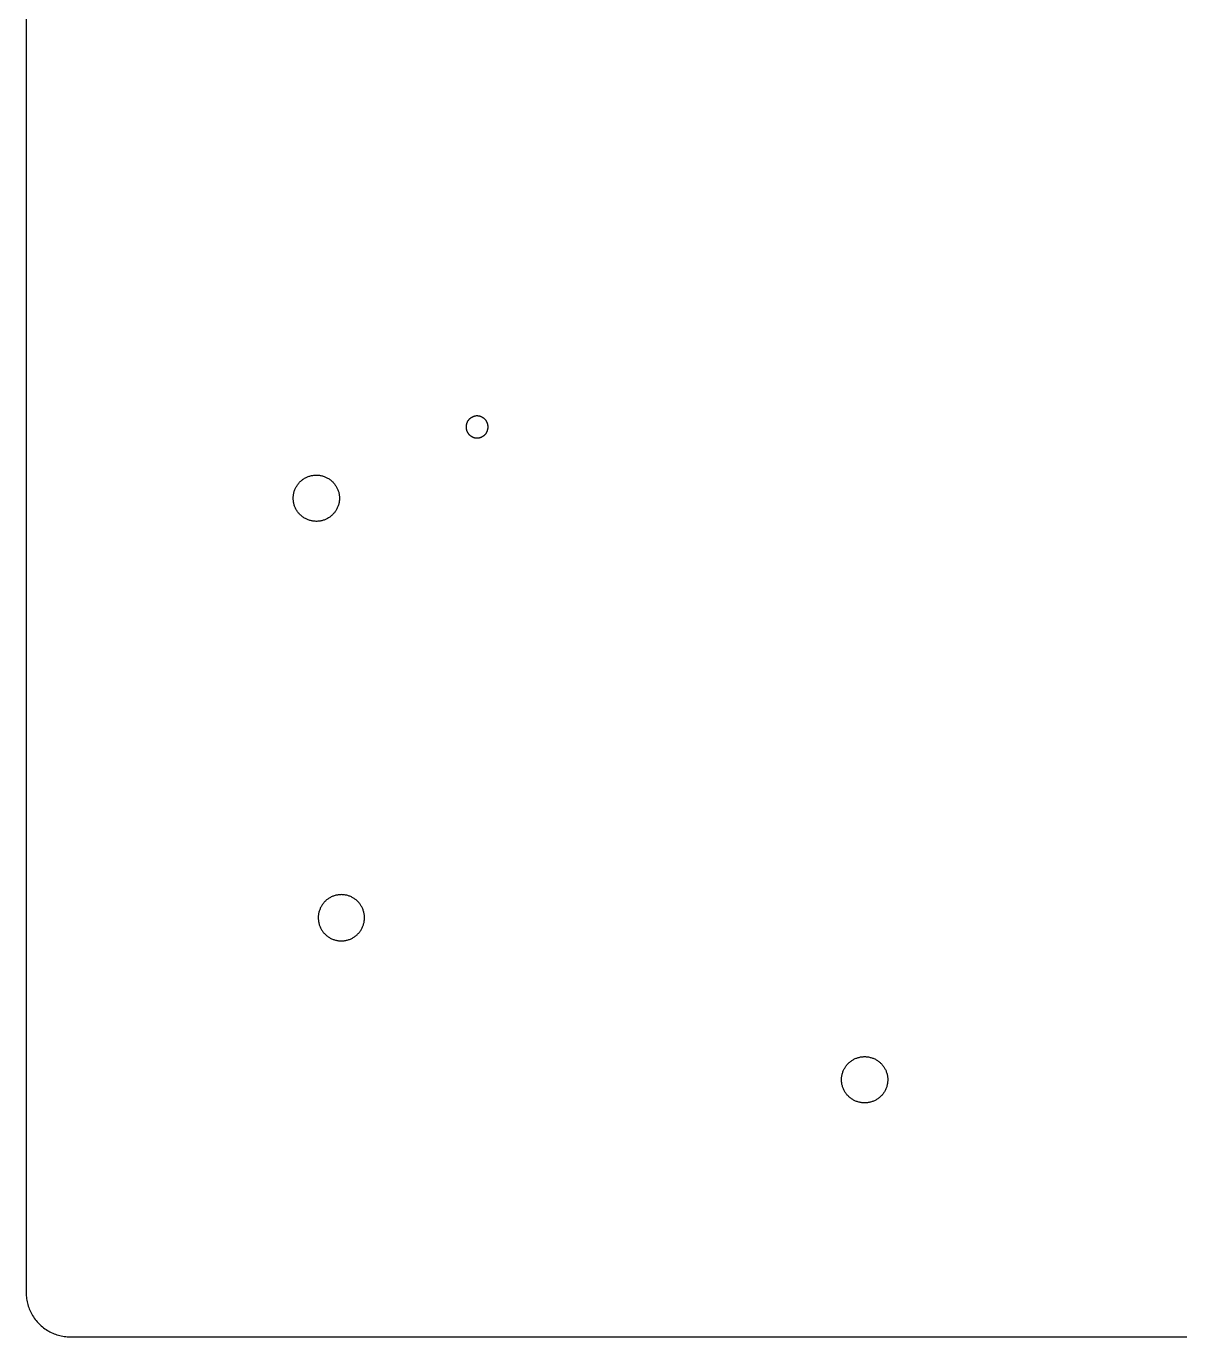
# Model space of a CAD drawing. Header units: millimetres. Extents: x 93 to 198, y -211 to -92.
# Drawn here: x 93.3 to 145.7, y -211.4 to -151.9 of the extents above; entities that cross this region are included whole.
import ezdxf

# ---------------------------------------------------------------- set-up
doc = ezdxf.new("R2010")
doc.units = ezdxf.units.MM
doc.layers.add('bottom_plate', color=18, linetype='Continuous', true_color=0x000000)

msp = doc.modelspace()

# ---------------------------------------------------------------- linework, layer by layer
at = {"layer": 'bottom_plate'}
for p, q in [((93.28, -94.415), (93.28, -209.427)), ((113.256, -170.091, -0.85), (113.255, -170.109, -0.85)), ((113.255, -170.109, -0.85), (113.255, -170.126, -0.85)), ((113.255, -170.126, -0.85), (113.256, -170.143, -0.85)), ((113.257, -170.074, -0.85), (113.256, -170.091, -0.85)), ((113.256, -170.143, -0.85), (113.257, -170.161, -0.85)), ((113.259, -170.057, -0.85), (113.257, -170.074, -0.85)), ((113.257, -170.161, -0.85), (113.259, -170.178, -0.85)), ((113.261, -170.039, -0.85), (113.259, -170.057, -0.85)), ((113.259, -170.178, -0.85), (113.261, -170.195, -0.85)), ((113.264, -170.022, -0.85), (113.261, -170.039, -0.85)), ((113.268, -170.005, -0.85), (113.264, -170.022, -0.85)), ((113.272, -169.989, -0.85), (113.268, -170.005, -0.85)), ((113.277, -169.972, -0.85), (113.272, -169.989, -0.85)), ((113.282, -169.955, -0.85), (113.277, -169.972, -0.85)), ((113.288, -169.939, -0.85), (113.282, -169.955, -0.85)), ((113.294, -169.923, -0.85), (113.288, -169.939, -0.85)), ((113.301, -169.907, -0.85), (113.294, -169.923, -0.85)), ((113.309, -169.891, -0.85), (113.301, -169.907, -0.85)), ((113.317, -169.876, -0.85), (113.309, -169.891, -0.85)), ((113.326, -169.861, -0.85), (113.317, -169.876, -0.85)), ((113.335, -169.846, -0.85), (113.326, -169.861, -0.85)), ((113.344, -169.832, -0.85), (113.335, -169.846, -0.85)), ((113.355, -169.818, -0.85), (113.344, -169.832, -0.85)), ((113.365, -169.804, -0.85), (113.355, -169.818, -0.85)), ((113.376, -169.791, -0.85), (113.365, -169.804, -0.85)), ((113.388, -169.778, -0.85), (113.376, -169.791, -0.85)), ((113.4, -169.765, -0.85), (113.388, -169.778, -0.85)), ((113.412, -169.753, -0.85), (113.4, -169.765, -0.85)), ((113.425, -169.741, -0.85), (113.412, -169.753, -0.85)), ((113.438, -169.73, -0.85), (113.425, -169.741, -0.85)), ((113.452, -169.719, -0.85), (113.438, -169.73, -0.85)), ((113.466, -169.709, -0.85), (113.452, -169.719, -0.85)), ((113.48, -169.699, -0.85), (113.466, -169.709, -0.85)), ((113.495, -169.69, -0.85), (113.48, -169.699, -0.85)), ((113.51, -169.681, -0.85), (113.495, -169.69, -0.85)), ((113.525, -169.673, -0.85), (113.51, -169.681, -0.85)), ((113.541, -169.665, -0.85), (113.525, -169.673, -0.85)), ((113.557, -169.658, -0.85), (113.541, -169.665, -0.85)), ((113.573, -169.652, -0.85), (113.557, -169.658, -0.85)), ((113.589, -169.646, -0.85), (113.573, -169.652, -0.85)), ((113.605, -169.64, -0.85), (113.589, -169.646, -0.85)), ((113.622, -169.635, -0.85), (113.605, -169.64, -0.85)), ((113.639, -169.631, -0.85), (113.622, -169.635, -0.85)), ((113.656, -169.627, -0.85), (113.639, -169.631, -0.85)), ((113.673, -169.624, -0.85), (113.656, -169.627, -0.85)), ((113.69, -169.621, -0.85), (113.673, -169.624, -0.85)), ((113.707, -169.619, -0.85), (113.69, -169.621, -0.85)), ((113.725, -169.618, -0.85), (113.707, -169.619, -0.85)), ((113.742, -169.617, -0.85), (113.725, -169.618, -0.85)), ((113.759, -169.617, -0.85), (113.742, -169.617, -0.85)), ((113.777, -169.618, -0.85), (113.759, -169.617, -0.85)), ((113.794, -169.619, -0.85), (113.777, -169.618, -0.85)), ((113.811, -169.62, -0.85), (113.794, -169.619, -0.85)), ((113.829, -169.623, -0.85), (113.811, -169.62, -0.85)), ((113.846, -169.626, -0.85), (113.829, -169.623, -0.85)), ((113.863, -169.629, -0.85), (113.846, -169.626, -0.85)), ((113.88, -169.633, -0.85), (113.863, -169.629, -0.85)), ((113.896, -169.638, -0.85), (113.88, -169.633, -0.85)), ((113.913, -169.643, -0.85), (113.896, -169.638, -0.85)), ((113.929, -169.649, -0.85), (113.913, -169.643, -0.85)), ((113.945, -169.655, -0.85), (113.929, -169.649, -0.85)), ((113.961, -169.662, -0.85), (113.945, -169.655, -0.85)), ((113.977, -169.669, -0.85), (113.961, -169.662, -0.85)), ((113.992, -169.677, -0.85), (113.977, -169.669, -0.85)), ((114.008, -169.686, -0.85), (113.992, -169.677, -0.85)), ((114.022, -169.695, -0.85), (114.008, -169.686, -0.85)), ((114.037, -169.704, -0.85), (114.022, -169.695, -0.85)), ((114.051, -169.714, -0.85), (114.037, -169.704, -0.85)), ((114.065, -169.725, -0.85), (114.051, -169.714, -0.85)), ((114.078, -169.736, -0.85), (114.065, -169.725, -0.85)), ((114.091, -169.747, -0.85), (114.078, -169.736, -0.85)), ((114.104, -169.759, -0.85), (114.091, -169.747, -0.85)), ((114.116, -169.771, -0.85), (114.104, -169.759, -0.85)), ((114.128, -169.784, -0.85), (114.116, -169.771, -0.85)), ((114.139, -169.797, -0.85), (114.128, -169.784, -0.85)), ((114.15, -169.811, -0.85), (114.139, -169.797, -0.85)), ((114.161, -169.825, -0.85), (114.15, -169.811, -0.85)), ((114.17, -169.839, -0.85), (114.161, -169.825, -0.85)), ((114.18, -169.854, -0.85), (114.17, -169.839, -0.85)), ((114.189, -169.868, -0.85), (114.18, -169.854, -0.85)), ((114.197, -169.884, -0.85), (114.189, -169.868, -0.85)), ((114.205, -169.899, -0.85), (114.197, -169.884, -0.85)), ((114.212, -169.915, -0.85), (114.205, -169.899, -0.85)), ((114.219, -169.931, -0.85), (114.212, -169.915, -0.85)), ((114.225, -169.947, -0.85), (114.219, -169.931, -0.85)), ((114.231, -169.964, -0.85), (114.225, -169.947, -0.85)), ((114.236, -169.98, -0.85), (114.231, -169.964, -0.85)), ((114.24, -169.997, -0.85), (114.236, -169.98, -0.85)), ((114.244, -170.014, -0.85), (114.24, -169.997, -0.85)), ((114.248, -170.031, -0.85), (114.244, -170.014, -0.85)), ((114.25, -170.048, -0.85), (114.248, -170.031, -0.85)), ((114.248, -170.204, -0.85), (114.25, -170.186, -0.85)), ((114.252, -170.065, -0.85), (114.25, -170.048, -0.85)), ((114.25, -170.186, -0.85), (114.252, -170.169, -0.85)), ((114.254, -170.083, -0.85), (114.252, -170.065, -0.85)), ((114.252, -170.169, -0.85), (114.254, -170.152, -0.85)), ((114.255, -170.1, -0.85), (114.254, -170.083, -0.85)), ((114.254, -170.152, -0.85), (114.255, -170.135, -0.85)), ((114.255, -170.117, -0.85), (114.255, -170.1, -0.85)), ((114.255, -170.135, -0.85), (114.255, -170.117, -0.85)), ((113.261, -170.195, -0.85), (113.264, -170.212, -0.85)), ((113.264, -170.212, -0.85), (113.268, -170.229, -0.85)), ((113.268, -170.229, -0.85), (113.272, -170.246, -0.85)), ((113.272, -170.246, -0.85), (113.277, -170.263, -0.85)), ((113.277, -170.263, -0.85), (113.282, -170.279, -0.85)), ((113.282, -170.279, -0.85), (113.288, -170.295, -0.85)), ((113.288, -170.295, -0.85), (113.294, -170.312, -0.85)), ((113.294, -170.312, -0.85), (113.301, -170.327, -0.85)), ((113.301, -170.327, -0.85), (113.309, -170.343, -0.85)), ((113.309, -170.343, -0.85), (113.317, -170.358, -0.85)), ((113.317, -170.358, -0.85), (113.326, -170.373, -0.85)), ((113.326, -170.373, -0.85), (113.335, -170.388, -0.85)), ((113.335, -170.388, -0.85), (113.344, -170.403, -0.85)), ((113.344, -170.403, -0.85), (113.355, -170.417, -0.85)), ((113.355, -170.417, -0.85), (113.365, -170.43, -0.85)), ((113.365, -170.43, -0.85), (113.376, -170.444, -0.85)), ((113.376, -170.444, -0.85), (113.388, -170.457, -0.85)), ((113.388, -170.457, -0.85), (113.4, -170.469, -0.85)), ((113.4, -170.469, -0.85), (113.412, -170.481, -0.85)), ((113.412, -170.481, -0.85), (113.425, -170.493, -0.85)), ((113.425, -170.493, -0.85), (113.438, -170.504, -0.85)), ((113.438, -170.504, -0.85), (113.452, -170.515, -0.85)), ((113.452, -170.515, -0.85), (113.466, -170.525, -0.85)), ((113.466, -170.525, -0.85), (113.48, -170.535, -0.85)), ((113.48, -170.535, -0.85), (113.495, -170.544, -0.85)), ((113.495, -170.544, -0.85), (113.51, -170.553, -0.85)), ((113.51, -170.553, -0.85), (113.525, -170.561, -0.85)), ((113.525, -170.561, -0.85), (113.541, -170.569, -0.85)), ((113.541, -170.569, -0.85), (113.557, -170.576, -0.85)), ((113.557, -170.576, -0.85), (113.573, -170.583, -0.85)), ((113.573, -170.583, -0.85), (113.589, -170.589, -0.85)), ((113.589, -170.589, -0.85), (113.605, -170.594, -0.85)), ((113.605, -170.594, -0.85), (113.622, -170.599, -0.85)), ((113.622, -170.599, -0.85), (113.639, -170.604, -0.85)), ((113.639, -170.604, -0.85), (113.656, -170.607, -0.85)), ((113.656, -170.607, -0.85), (113.673, -170.61, -0.85)), ((113.673, -170.61, -0.85), (113.69, -170.613, -0.85)), ((113.69, -170.613, -0.85), (113.707, -170.615, -0.85)), ((113.707, -170.615, -0.85), (113.725, -170.616, -0.85)), ((113.725, -170.616, -0.85), (113.742, -170.617, -0.85)), ((113.742, -170.617, -0.85), (113.759, -170.617, -0.85)), ((113.759, -170.617, -0.85), (113.777, -170.617, -0.85)), ((113.777, -170.617, -0.85), (113.794, -170.616, -0.85)), ((113.794, -170.616, -0.85), (113.811, -170.614, -0.85)), ((113.811, -170.614, -0.85), (113.829, -170.612, -0.85)), ((113.829, -170.612, -0.85), (113.846, -170.609, -0.85)), ((113.846, -170.609, -0.85), (113.863, -170.606, -0.85)), ((113.863, -170.606, -0.85), (113.88, -170.601, -0.85)), ((113.88, -170.601, -0.85), (113.896, -170.597, -0.85)), ((113.896, -170.597, -0.85), (113.913, -170.592, -0.85)), ((113.913, -170.592, -0.85), (113.929, -170.586, -0.85)), ((113.929, -170.586, -0.85), (113.945, -170.58, -0.85)), ((113.945, -170.58, -0.85), (113.961, -170.573, -0.85)), ((113.961, -170.573, -0.85), (113.977, -170.565, -0.85)), ((113.977, -170.565, -0.85), (113.992, -170.557, -0.85)), ((113.992, -170.557, -0.85), (114.008, -170.549, -0.85)), ((114.008, -170.549, -0.85), (114.022, -170.54, -0.85)), ((114.022, -170.54, -0.85), (114.037, -170.53, -0.85)), ((114.037, -170.53, -0.85), (114.051, -170.52, -0.85)), ((114.051, -170.52, -0.85), (114.065, -170.51, -0.85)), ((114.065, -170.51, -0.85), (114.078, -170.499, -0.85)), ((114.078, -170.499, -0.85), (114.091, -170.487, -0.85)), ((114.091, -170.487, -0.85), (114.104, -170.475, -0.85)), ((114.104, -170.475, -0.85), (114.116, -170.463, -0.85)), ((114.116, -170.463, -0.85), (114.128, -170.45, -0.85)), ((114.128, -170.45, -0.85), (114.139, -170.437, -0.85)), ((114.139, -170.437, -0.85), (114.15, -170.424, -0.85)), ((114.15, -170.424, -0.85), (114.161, -170.41, -0.85)), ((114.161, -170.41, -0.85), (114.17, -170.395, -0.85)), ((114.17, -170.395, -0.85), (114.18, -170.381, -0.85)), ((114.18, -170.381, -0.85), (114.189, -170.366, -0.85)), ((114.189, -170.366, -0.85), (114.197, -170.351, -0.85)), ((114.197, -170.351, -0.85), (114.205, -170.335, -0.85)), ((114.205, -170.335, -0.85), (114.212, -170.32, -0.85)), ((114.212, -170.32, -0.85), (114.219, -170.304, -0.85)), ((114.219, -170.304, -0.85), (114.225, -170.287, -0.85)), ((114.225, -170.287, -0.85), (114.231, -170.271, -0.85)), ((114.231, -170.271, -0.85), (114.236, -170.254, -0.85)), ((114.236, -170.254, -0.85), (114.24, -170.238, -0.85)), ((114.24, -170.238, -0.85), (114.244, -170.221, -0.85)), ((114.244, -170.221, -0.85), (114.248, -170.204, -0.85)), ((105.749, -172.575, 0.8), (105.777, -172.551, 0.8)), ((105.777, -172.551, 0.8), (105.805, -172.528, 0.8)), ((105.805, -172.528, 0.8), (105.834, -172.506, 0.8)), ((105.834, -172.506, 0.8), (105.864, -172.485, 0.8)), ((105.864, -172.485, 0.8), (105.894, -172.465, 0.8)), ((105.894, -172.465, 0.8), (105.925, -172.446, 0.8)), ((105.925, -172.446, 0.8), (105.957, -172.428, 0.8)), ((105.957, -172.428, 0.8), (105.99, -172.412, 0.8)), ((105.99, -172.412, 0.8), (106.022, -172.396, 0.8)), ((106.022, -172.396, 0.8), (106.056, -172.381, 0.8)), ((106.056, -172.381, 0.8), (106.09, -172.368, 0.8)), ((106.09, -172.368, 0.8), (106.124, -172.356, 0.8)), ((106.124, -172.356, 0.8), (106.159, -172.345, 0.8)), ((106.159, -172.345, 0.8), (106.194, -172.335, 0.8)), ((106.194, -172.335, 0.8), (106.23, -172.327, 0.8)), ((106.23, -172.327, 0.8), (106.265, -172.32, 0.8)), ((106.265, -172.32, 0.8), (106.301, -172.314, 0.8)), ((106.301, -172.314, 0.8), (106.337, -172.309, 0.8)), ((106.337, -172.309, 0.8), (106.374, -172.306, 0.8)), ((106.374, -172.306, 0.8), (106.41, -172.303, 0.8)), ((106.41, -172.303, 0.8), (106.447, -172.302, 0.8)), ((106.447, -172.302, 0.8), (106.483, -172.303, 0.8)), ((106.483, -172.303, 0.8), (106.519, -172.304, 0.8)), ((106.519, -172.304, 0.8), (106.556, -172.307, 0.8)), ((106.556, -172.307, 0.8), (106.592, -172.311, 0.8)), ((106.592, -172.311, 0.8), (106.628, -172.317, 0.8)), ((106.628, -172.317, 0.8), (106.664, -172.323, 0.8)), ((106.664, -172.323, 0.8), (106.699, -172.331, 0.8)), ((106.699, -172.331, 0.8), (106.735, -172.34, 0.8)), ((106.735, -172.34, 0.8), (106.77, -172.35, 0.8)), ((106.77, -172.35, 0.8), (106.804, -172.362, 0.8)), ((106.804, -172.362, 0.8), (106.838, -172.375, 0.8)), ((106.838, -172.375, 0.8), (106.872, -172.389, 0.8)), ((106.872, -172.389, 0.8), (106.905, -172.404, 0.8)), ((106.905, -172.404, 0.8), (106.938, -172.42, 0.8)), ((106.938, -172.42, 0.8), (106.97, -172.437, 0.8)), ((106.97, -172.437, 0.8), (107.002, -172.455, 0.8)), ((107.002, -172.455, 0.8), (107.032, -172.475, 0.8)), ((107.032, -172.475, 0.8), (107.062, -172.496, 0.8)), ((107.062, -172.496, 0.8), (107.092, -172.517, 0.8)), ((107.092, -172.517, 0.8), (107.12, -172.54, 0.8)), ((107.12, -172.54, 0.8), (107.148, -172.563, 0.8)), ((107.148, -172.563, 0.8), (107.175, -172.588, 0.8)), ((105.421, -173.171, 0.8), (105.428, -173.135, 0.8)), ((105.428, -173.135, 0.8), (105.437, -173.1, 0.8)), ((105.437, -173.1, 0.8), (105.446, -173.065, 0.8)), ((105.446, -173.065, 0.8), (105.456, -173.03, 0.8)), ((105.456, -173.03, 0.8), (105.468, -172.995, 0.8)), ((105.468, -172.995, 0.8), (105.481, -172.961, 0.8)), ((105.481, -172.961, 0.8), (105.495, -172.928, 0.8)), ((105.495, -172.928, 0.8), (105.511, -172.894, 0.8)), ((105.511, -172.894, 0.8), (105.527, -172.862, 0.8)), ((105.527, -172.862, 0.8), (105.545, -172.83, 0.8)), ((105.545, -172.83, 0.8), (105.564, -172.799, 0.8)), ((105.564, -172.799, 0.8), (105.583, -172.768, 0.8)), ((105.583, -172.768, 0.8), (105.604, -172.738, 0.8)), ((105.604, -172.738, 0.8), (105.626, -172.709, 0.8)), ((105.626, -172.709, 0.8), (105.649, -172.681, 0.8)), ((105.649, -172.681, 0.8), (105.673, -172.653, 0.8)), ((105.673, -172.653, 0.8), (105.697, -172.626, 0.8)), ((105.697, -172.626, 0.8), (105.723, -172.6, 0.8)), ((105.723, -172.6, 0.8), (105.749, -172.575, 0.8)), ((107.175, -172.588, 0.8), (107.201, -172.613, 0.8)), ((107.201, -172.613, 0.8), (107.227, -172.639, 0.8)), ((107.227, -172.639, 0.8), (107.251, -172.667, 0.8)), ((107.251, -172.667, 0.8), (107.274, -172.695, 0.8)), ((107.274, -172.695, 0.8), (107.296, -172.723, 0.8)), ((107.296, -172.723, 0.8), (107.318, -172.753, 0.8)), ((107.318, -172.753, 0.8), (107.338, -172.783, 0.8)), ((107.338, -172.783, 0.8), (107.357, -172.814, 0.8)), ((107.357, -172.814, 0.8), (107.375, -172.846, 0.8)), ((107.375, -172.846, 0.8), (107.392, -172.878, 0.8)), ((107.392, -172.878, 0.8), (107.408, -172.911, 0.8)), ((107.408, -172.911, 0.8), (107.423, -172.944, 0.8)), ((107.423, -172.944, 0.8), (107.437, -172.978, 0.8)), ((107.437, -172.978, 0.8), (107.449, -173.012, 0.8)), ((107.449, -173.012, 0.8), (107.46, -173.047, 0.8)), ((107.46, -173.047, 0.8), (107.47, -173.082, 0.8)), ((107.47, -173.082, 0.8), (107.479, -173.117, 0.8)), ((107.479, -173.117, 0.8), (107.487, -173.153, 0.8)), ((107.487, -173.153, 0.8), (107.493, -173.189, 0.8)), ((105.406, -173.316, 0.8), (105.408, -173.28, 0.8)), ((105.406, -173.352, 0.8), (105.406, -173.316, 0.8)), ((105.406, -173.389, 0.8), (105.406, -173.352, 0.8)), ((105.408, -173.425, 0.8), (105.406, -173.389, 0.8)), ((105.408, -173.28, 0.8), (105.411, -173.243, 0.8)), ((105.411, -173.462, 0.8), (105.408, -173.425, 0.8)), ((105.411, -173.243, 0.8), (105.416, -173.207, 0.8)), ((105.416, -173.498, 0.8), (105.411, -173.462, 0.8)), ((105.416, -173.207, 0.8), (105.421, -173.171, 0.8)), ((105.421, -173.534, 0.8), (105.416, -173.498, 0.8)), ((105.428, -173.57, 0.8), (105.421, -173.534, 0.8)), ((105.437, -173.605, 0.8), (105.428, -173.57, 0.8)), ((105.446, -173.64, 0.8), (105.437, -173.605, 0.8)), ((105.456, -173.675, 0.8), (105.446, -173.64, 0.8)), ((105.468, -173.71, 0.8), (105.456, -173.675, 0.8)), ((105.481, -173.744, 0.8), (105.468, -173.71, 0.8)), ((105.495, -173.777, 0.8), (105.481, -173.744, 0.8)), ((107.437, -173.727, 0.8), (107.423, -173.761, 0.8)), ((107.449, -173.692, 0.8), (107.437, -173.727, 0.8)), ((107.46, -173.658, 0.8), (107.449, -173.692, 0.8)), ((107.47, -173.623, 0.8), (107.46, -173.658, 0.8)), ((107.479, -173.587, 0.8), (107.47, -173.623, 0.8)), ((107.487, -173.552, 0.8), (107.479, -173.587, 0.8)), ((107.493, -173.516, 0.8), (107.487, -173.552, 0.8)), ((107.493, -173.189, 0.8), (107.498, -173.225, 0.8)), ((107.498, -173.48, 0.8), (107.493, -173.516, 0.8)), ((107.498, -173.225, 0.8), (107.502, -173.261, 0.8)), ((107.502, -173.443, 0.8), (107.498, -173.48, 0.8)), ((107.502, -173.261, 0.8), (107.504, -173.298, 0.8)), ((107.504, -173.407, 0.8), (107.502, -173.443, 0.8)), ((107.504, -173.298, 0.8), (107.506, -173.334, 0.8)), ((107.506, -173.371, 0.8), (107.504, -173.407, 0.8)), ((107.506, -173.334, 0.8), (107.506, -173.371, 0.8)), ((105.511, -173.81, 0.8), (105.495, -173.777, 0.8)), ((105.527, -173.843, 0.8), (105.511, -173.81, 0.8)), ((105.545, -173.875, 0.8), (105.527, -173.843, 0.8)), ((105.564, -173.906, 0.8), (105.545, -173.875, 0.8)), ((105.583, -173.937, 0.8), (105.564, -173.906, 0.8)), ((105.604, -173.967, 0.8), (105.583, -173.937, 0.8)), ((105.626, -173.996, 0.8), (105.604, -173.967, 0.8)), ((105.649, -174.024, 0.8), (105.626, -173.996, 0.8)), ((105.673, -174.052, 0.8), (105.649, -174.024, 0.8)), ((105.697, -174.079, 0.8), (105.673, -174.052, 0.8)), ((105.723, -174.104, 0.8), (105.697, -174.079, 0.8)), ((105.749, -174.129, 0.8), (105.723, -174.104, 0.8)), ((105.777, -174.153, 0.8), (105.749, -174.129, 0.8)), ((105.805, -174.177, 0.8), (105.777, -174.153, 0.8)), ((105.834, -174.199, 0.8), (105.805, -174.177, 0.8)), ((105.864, -174.22, 0.8), (105.834, -174.199, 0.8)), ((105.894, -174.24, 0.8), (105.864, -174.22, 0.8)), ((105.925, -174.259, 0.8), (105.894, -174.24, 0.8)), ((105.957, -174.277, 0.8), (105.925, -174.259, 0.8)), ((105.99, -174.293, 0.8), (105.957, -174.277, 0.8)), ((106.022, -174.309, 0.8), (105.99, -174.293, 0.8)), ((106.056, -174.323, 0.8), (106.022, -174.309, 0.8)), ((106.09, -174.337, 0.8), (106.056, -174.323, 0.8)), ((106.124, -174.349, 0.8), (106.09, -174.337, 0.8)), ((106.159, -174.36, 0.8), (106.124, -174.349, 0.8)), ((106.804, -174.343, 0.8), (106.77, -174.354, 0.8)), ((106.838, -174.33, 0.8), (106.804, -174.343, 0.8)), ((106.872, -174.316, 0.8), (106.838, -174.33, 0.8)), ((106.905, -174.301, 0.8), (106.872, -174.316, 0.8)), ((106.938, -174.285, 0.8), (106.905, -174.301, 0.8)), ((106.97, -174.268, 0.8), (106.938, -174.285, 0.8)), ((107.002, -174.249, 0.8), (106.97, -174.268, 0.8)), ((107.032, -174.23, 0.8), (107.002, -174.249, 0.8)), ((107.062, -174.209, 0.8), (107.032, -174.23, 0.8)), ((107.092, -174.188, 0.8), (107.062, -174.209, 0.8)), ((107.12, -174.165, 0.8), (107.092, -174.188, 0.8)), ((107.148, -174.142, 0.8), (107.12, -174.165, 0.8)), ((107.175, -174.117, 0.8), (107.148, -174.142, 0.8)), ((107.201, -174.092, 0.8), (107.175, -174.117, 0.8)), ((107.227, -174.065, 0.8), (107.201, -174.092, 0.8)), ((107.251, -174.038, 0.8), (107.227, -174.065, 0.8)), ((107.274, -174.01, 0.8), (107.251, -174.038, 0.8)), ((107.296, -173.981, 0.8), (107.274, -174.01, 0.8)), ((107.318, -173.952, 0.8), (107.296, -173.981, 0.8)), ((107.338, -173.921, 0.8), (107.318, -173.952, 0.8)), ((107.357, -173.891, 0.8), (107.338, -173.921, 0.8)), ((107.375, -173.859, 0.8), (107.357, -173.891, 0.8)), ((107.392, -173.827, 0.8), (107.375, -173.859, 0.8)), ((107.408, -173.794, 0.8), (107.392, -173.827, 0.8)), ((107.423, -173.761, 0.8), (107.408, -173.794, 0.8)), ((106.194, -174.369, 0.8), (106.159, -174.36, 0.8)), ((106.23, -174.378, 0.8), (106.194, -174.369, 0.8)), ((106.265, -174.385, 0.8), (106.23, -174.378, 0.8)), ((106.301, -174.391, 0.8), (106.265, -174.385, 0.8)), ((106.337, -174.396, 0.8), (106.301, -174.391, 0.8)), ((106.374, -174.399, 0.8), (106.337, -174.396, 0.8)), ((106.41, -174.401, 0.8), (106.374, -174.399, 0.8)), ((106.447, -174.402, 0.8), (106.41, -174.401, 0.8)), ((106.483, -174.402, 0.8), (106.447, -174.402, 0.8)), ((106.519, -174.4, 0.8), (106.483, -174.402, 0.8)), ((106.556, -174.398, 0.8), (106.519, -174.4, 0.8)), ((106.592, -174.394, 0.8), (106.556, -174.398, 0.8)), ((106.628, -174.388, 0.8), (106.592, -174.394, 0.8)), ((106.664, -174.382, 0.8), (106.628, -174.388, 0.8)), ((106.699, -174.374, 0.8), (106.664, -174.382, 0.8)), ((106.735, -174.365, 0.8), (106.699, -174.374, 0.8)), ((106.77, -174.354, 0.8), (106.735, -174.365, 0.8)), ((106.921, -191.595), (106.893, -191.619)), ((106.949, -191.572), (106.921, -191.595)), ((106.978, -191.551), (106.949, -191.572)), ((107.008, -191.53), (106.978, -191.551)), ((107.039, -191.51), (107.008, -191.53)), ((107.07, -191.491), (107.039, -191.51)), ((107.102, -191.474), (107.07, -191.491)), ((107.135, -191.457), (107.102, -191.474)), ((107.168, -191.442), (107.135, -191.457)), ((107.201, -191.428), (107.168, -191.442)), ((107.235, -191.415), (107.201, -191.428)), ((107.27, -191.403), (107.235, -191.415)), ((107.305, -191.392), (107.27, -191.403)), ((107.34, -191.383), (107.305, -191.392)), ((107.375, -191.375), (107.34, -191.383)), ((107.411, -191.368), (107.375, -191.375)), ((107.447, -191.362), (107.411, -191.368)), ((107.483, -191.358), (107.447, -191.362)), ((107.52, -191.355), (107.483, -191.358)), ((107.556, -191.353), (107.52, -191.355)), ((107.593, -191.352), (107.556, -191.353)), ((107.629, -191.353), (107.593, -191.352)), ((107.665, -191.355), (107.629, -191.353)), ((107.702, -191.358), (107.665, -191.355)), ((107.738, -191.362), (107.702, -191.358)), ((107.774, -191.368), (107.738, -191.362)), ((107.81, -191.375), (107.774, -191.368)), ((107.845, -191.383), (107.81, -191.375)), ((107.88, -191.392), (107.845, -191.383)), ((107.915, -191.403), (107.88, -191.392)), ((107.95, -191.415), (107.915, -191.403)), ((107.984, -191.428), (107.95, -191.415)), ((108.017, -191.442), (107.984, -191.428)), ((108.05, -191.457), (108.017, -191.442)), ((108.083, -191.474), (108.05, -191.457)), ((108.115, -191.491), (108.083, -191.474)), ((108.146, -191.51), (108.115, -191.491)), ((108.177, -191.53), (108.146, -191.51)), ((108.207, -191.551), (108.177, -191.53)), ((108.236, -191.572), (108.207, -191.551)), ((108.264, -191.595), (108.236, -191.572)), ((108.292, -191.619), (108.264, -191.595)), ((106.567, -192.176), (106.56, -192.212)), ((106.576, -192.141), (106.567, -192.176)), ((106.585, -192.106), (106.576, -192.141)), ((106.596, -192.071), (106.585, -192.106)), ((106.608, -192.036), (106.596, -192.071)), ((106.622, -192.003), (106.608, -192.036)), ((106.636, -191.969), (106.622, -192.003)), ((106.652, -191.936), (106.636, -191.969)), ((106.668, -191.904), (106.652, -191.936)), ((106.686, -191.872), (106.668, -191.904)), ((106.705, -191.841), (106.686, -191.872)), ((106.725, -191.81), (106.705, -191.841)), ((106.746, -191.781), (106.725, -191.81)), ((106.768, -191.752), (106.746, -191.781)), ((106.791, -191.723), (106.768, -191.752)), ((106.815, -191.696), (106.791, -191.723)), ((106.84, -191.669), (106.815, -191.696)), ((106.866, -191.644), (106.84, -191.669)), ((106.893, -191.619), (106.866, -191.644)), ((108.319, -191.644), (108.292, -191.619)), ((108.345, -191.669), (108.319, -191.644)), ((108.37, -191.696), (108.345, -191.669)), ((108.394, -191.723), (108.37, -191.696)), ((108.417, -191.752), (108.394, -191.723)), ((108.439, -191.781), (108.417, -191.752)), ((108.46, -191.81), (108.439, -191.781)), ((108.48, -191.841), (108.46, -191.81)), ((108.499, -191.872), (108.48, -191.841)), ((108.517, -191.904), (108.499, -191.872)), ((108.533, -191.936), (108.517, -191.904)), ((108.549, -191.969), (108.533, -191.936)), ((108.563, -192.003), (108.549, -191.969)), ((108.577, -192.036), (108.563, -192.003)), ((108.589, -192.071), (108.577, -192.036)), ((108.6, -192.106), (108.589, -192.071)), ((108.609, -192.141), (108.6, -192.106)), ((108.618, -192.176), (108.609, -192.141)), ((108.625, -192.212), (108.618, -192.176)), ((106.544, -192.357), (106.543, -192.393)), ((106.543, -192.393), (106.543, -192.43)), ((106.543, -192.43), (106.544, -192.466)), ((106.546, -192.32), (106.544, -192.357)), ((106.544, -192.466), (106.547, -192.502)), ((106.549, -192.284), (106.546, -192.32)), ((106.547, -192.502), (106.551, -192.539)), ((106.554, -192.248), (106.549, -192.284)), ((106.551, -192.539), (106.557, -192.575)), ((106.56, -192.212), (106.554, -192.248)), ((106.557, -192.575), (106.563, -192.61)), ((106.563, -192.61), (106.571, -192.646)), ((106.571, -192.646), (106.58, -192.681)), ((106.58, -192.681), (106.591, -192.716)), ((106.591, -192.716), (106.602, -192.751)), ((106.602, -192.751), (106.615, -192.785)), ((106.615, -192.785), (106.629, -192.819)), ((108.556, -192.819), (108.57, -192.785)), ((108.57, -192.785), (108.583, -192.751)), ((108.583, -192.751), (108.594, -192.716)), ((108.594, -192.716), (108.605, -192.681)), ((108.605, -192.681), (108.614, -192.646)), ((108.614, -192.646), (108.622, -192.61)), ((108.622, -192.61), (108.628, -192.575)), ((108.631, -192.248), (108.625, -192.212)), ((108.628, -192.575), (108.634, -192.539)), ((108.636, -192.284), (108.631, -192.248)), ((108.634, -192.539), (108.638, -192.502)), ((108.639, -192.32), (108.636, -192.284)), ((108.638, -192.502), (108.641, -192.466)), ((108.642, -192.357), (108.639, -192.32)), ((108.641, -192.466), (108.642, -192.43)), ((108.642, -192.393), (108.642, -192.357)), ((108.642, -192.43), (108.642, -192.393)), ((106.629, -192.819), (106.644, -192.852)), ((106.644, -192.852), (106.66, -192.885)), ((106.66, -192.885), (106.677, -192.917)), ((106.677, -192.917), (106.696, -192.948)), ((106.696, -192.948), (106.715, -192.979)), ((106.715, -192.979), (106.736, -193.009)), ((106.736, -193.009), (106.757, -193.038)), ((106.757, -193.038), (106.78, -193.067)), ((106.78, -193.067), (106.803, -193.095)), ((106.803, -193.095), (106.828, -193.122)), ((106.828, -193.122), (106.853, -193.148)), ((106.853, -193.148), (106.88, -193.173)), ((106.88, -193.173), (106.907, -193.197)), ((106.907, -193.197), (106.935, -193.221)), ((106.935, -193.221), (106.964, -193.243)), ((106.964, -193.243), (106.993, -193.264)), ((106.993, -193.264), (107.023, -193.285)), ((107.023, -193.285), (107.054, -193.304)), ((107.054, -193.304), (107.086, -193.322)), ((107.086, -193.322), (107.118, -193.339)), ((107.118, -193.339), (107.151, -193.355)), ((107.151, -193.355), (107.184, -193.37)), ((107.184, -193.37), (107.218, -193.383)), ((107.218, -193.383), (107.253, -193.396)), ((107.933, -193.396), (107.967, -193.383)), ((107.967, -193.383), (108.001, -193.37)), ((108.001, -193.37), (108.034, -193.355)), ((108.034, -193.355), (108.067, -193.339)), ((108.067, -193.339), (108.099, -193.322)), ((108.099, -193.322), (108.131, -193.304)), ((108.131, -193.304), (108.162, -193.285)), ((108.162, -193.285), (108.192, -193.264)), ((108.192, -193.264), (108.221, -193.243)), ((108.221, -193.243), (108.25, -193.221)), ((108.25, -193.221), (108.278, -193.197)), ((108.278, -193.197), (108.305, -193.173)), ((108.305, -193.173), (108.332, -193.148)), ((108.332, -193.148), (108.357, -193.122)), ((108.357, -193.122), (108.382, -193.095)), ((108.382, -193.095), (108.405, -193.067)), ((108.405, -193.067), (108.428, -193.038)), ((108.428, -193.038), (108.449, -193.009)), ((108.449, -193.009), (108.47, -192.979)), ((108.47, -192.979), (108.489, -192.948)), ((108.489, -192.948), (108.508, -192.917)), ((108.508, -192.917), (108.525, -192.885)), ((108.525, -192.885), (108.541, -192.852)), ((108.541, -192.852), (108.556, -192.819)), ((107.253, -193.396), (107.287, -193.407)), ((107.287, -193.407), (107.322, -193.417)), ((107.322, -193.417), (107.358, -193.426)), ((107.358, -193.426), (107.393, -193.433)), ((107.393, -193.433), (107.429, -193.439)), ((107.429, -193.439), (107.465, -193.444)), ((107.465, -193.444), (107.502, -193.448)), ((107.502, -193.448), (107.538, -193.451)), ((107.538, -193.451), (107.574, -193.452)), ((107.574, -193.452), (107.611, -193.452)), ((107.611, -193.452), (107.647, -193.451)), ((107.647, -193.451), (107.684, -193.448)), ((107.684, -193.448), (107.72, -193.444)), ((107.72, -193.444), (107.756, -193.439)), ((107.756, -193.439), (107.792, -193.433)), ((107.792, -193.433), (107.827, -193.426)), ((107.827, -193.426), (107.863, -193.417)), ((107.863, -193.417), (107.898, -193.407)), ((107.898, -193.407), (107.933, -193.396)), ((131.032, -198.758, 0.8), (131.067, -198.748, 0.8)), ((131.067, -198.748, 0.8), (131.102, -198.739, 0.8)), ((131.102, -198.739, 0.8), (131.138, -198.73, 0.8)), ((131.138, -198.73, 0.8), (131.174, -198.723, 0.8)), ((131.174, -198.723, 0.8), (131.21, -198.718, 0.8)), ((131.21, -198.718, 0.8), (131.246, -198.713, 0.8)), ((131.246, -198.713, 0.8), (131.282, -198.71, 0.8)), ((131.282, -198.71, 0.8), (131.319, -198.708, 0.8)), ((131.319, -198.708, 0.8), (131.355, -198.708, 0.8)), ((131.355, -198.708, 0.8), (131.391, -198.708, 0.8)), ((131.391, -198.708, 0.8), (131.428, -198.71, 0.8)), ((131.428, -198.71, 0.8), (131.464, -198.713, 0.8)), ((131.464, -198.713, 0.8), (131.5, -198.718, 0.8)), ((131.5, -198.718, 0.8), (131.536, -198.723, 0.8)), ((131.536, -198.723, 0.8), (131.572, -198.73, 0.8)), ((131.572, -198.73, 0.8), (131.608, -198.739, 0.8)), ((131.608, -198.739, 0.8), (131.643, -198.748, 0.8)), ((131.643, -198.748, 0.8), (131.678, -198.758, 0.8)), ((130.384, -199.358, 0.8), (130.399, -199.324, 0.8)), ((130.399, -199.324, 0.8), (130.414, -199.292, 0.8)), ((130.414, -199.292, 0.8), (130.431, -199.259, 0.8)), ((130.431, -199.259, 0.8), (130.449, -199.227, 0.8)), ((130.449, -199.227, 0.8), (130.468, -199.196, 0.8)), ((130.468, -199.196, 0.8), (130.488, -199.166, 0.8)), ((130.488, -199.166, 0.8), (130.509, -199.136, 0.8)), ((130.509, -199.136, 0.8), (130.531, -199.107, 0.8)), ((130.531, -199.107, 0.8), (130.554, -199.079, 0.8)), ((130.554, -199.079, 0.8), (130.578, -199.051, 0.8)), ((130.578, -199.051, 0.8), (130.603, -199.025, 0.8)), ((130.603, -199.025, 0.8), (130.629, -198.999, 0.8)), ((130.629, -198.999, 0.8), (130.656, -198.975, 0.8)), ((130.656, -198.975, 0.8), (130.683, -198.951, 0.8)), ((130.683, -198.951, 0.8), (130.712, -198.928, 0.8)), ((130.712, -198.928, 0.8), (130.741, -198.906, 0.8)), ((130.741, -198.906, 0.8), (130.771, -198.885, 0.8)), ((130.771, -198.885, 0.8), (130.801, -198.865, 0.8)), ((130.801, -198.865, 0.8), (130.833, -198.847, 0.8)), ((130.833, -198.847, 0.8), (130.865, -198.829, 0.8)), ((130.865, -198.829, 0.8), (130.897, -198.813, 0.8)), ((130.897, -198.813, 0.8), (130.93, -198.797, 0.8)), ((130.93, -198.797, 0.8), (130.964, -198.783, 0.8)), ((130.964, -198.783, 0.8), (130.998, -198.77, 0.8)), ((130.998, -198.77, 0.8), (131.032, -198.758, 0.8)), ((131.678, -198.758, 0.8), (131.712, -198.77, 0.8)), ((131.712, -198.77, 0.8), (131.746, -198.783, 0.8)), ((131.746, -198.783, 0.8), (131.78, -198.797, 0.8)), ((131.78, -198.797, 0.8), (131.813, -198.813, 0.8)), ((131.813, -198.813, 0.8), (131.845, -198.829, 0.8)), ((131.845, -198.829, 0.8), (131.877, -198.847, 0.8)), ((131.877, -198.847, 0.8), (131.909, -198.865, 0.8)), ((131.909, -198.865, 0.8), (131.939, -198.885, 0.8)), ((131.939, -198.885, 0.8), (131.969, -198.906, 0.8)), ((131.969, -198.906, 0.8), (131.998, -198.928, 0.8)), ((131.998, -198.928, 0.8), (132.027, -198.951, 0.8)), ((132.027, -198.951, 0.8), (132.054, -198.975, 0.8)), ((132.054, -198.975, 0.8), (132.081, -198.999, 0.8)), ((132.081, -198.999, 0.8), (132.107, -199.025, 0.8)), ((132.107, -199.025, 0.8), (132.132, -199.051, 0.8)), ((132.132, -199.051, 0.8), (132.156, -199.079, 0.8)), ((132.156, -199.079, 0.8), (132.179, -199.107, 0.8)), ((132.179, -199.107, 0.8), (132.201, -199.136, 0.8)), ((132.201, -199.136, 0.8), (132.222, -199.166, 0.8)), ((132.222, -199.166, 0.8), (132.242, -199.196, 0.8)), ((132.242, -199.196, 0.8), (132.261, -199.227, 0.8)), ((132.261, -199.227, 0.8), (132.279, -199.259, 0.8)), ((132.279, -199.259, 0.8), (132.296, -199.292, 0.8)), ((132.296, -199.292, 0.8), (132.312, -199.324, 0.8)), ((132.312, -199.324, 0.8), (132.326, -199.358, 0.8)), ((130.305, -199.749, 0.8), (130.306, -199.712, 0.8)), ((130.305, -199.785, 0.8), (130.305, -199.749, 0.8)), ((130.307, -199.821, 0.8), (130.305, -199.785, 0.8)), ((130.306, -199.712, 0.8), (130.308, -199.676, 0.8)), ((130.31, -199.858, 0.8), (130.307, -199.821, 0.8)), ((130.308, -199.676, 0.8), (130.312, -199.639, 0.8)), ((130.314, -199.894, 0.8), (130.31, -199.858, 0.8)), ((130.312, -199.639, 0.8), (130.316, -199.603, 0.8)), ((130.319, -199.93, 0.8), (130.314, -199.894, 0.8)), ((130.316, -199.603, 0.8), (130.322, -199.567, 0.8)), ((130.326, -199.966, 0.8), (130.319, -199.93, 0.8)), ((130.322, -199.567, 0.8), (130.33, -199.532, 0.8)), ((130.33, -199.532, 0.8), (130.338, -199.496, 0.8)), ((130.338, -199.496, 0.8), (130.348, -199.461, 0.8)), ((130.348, -199.461, 0.8), (130.359, -199.426, 0.8)), ((130.359, -199.426, 0.8), (130.371, -199.392, 0.8)), ((130.371, -199.392, 0.8), (130.384, -199.358, 0.8)), ((132.326, -199.358, 0.8), (132.339, -199.392, 0.8)), ((132.339, -199.392, 0.8), (132.351, -199.426, 0.8)), ((132.351, -199.426, 0.8), (132.362, -199.461, 0.8)), ((132.362, -199.461, 0.8), (132.372, -199.496, 0.8)), ((132.372, -199.496, 0.8), (132.38, -199.532, 0.8)), ((132.38, -199.532, 0.8), (132.388, -199.567, 0.8)), ((132.391, -199.93, 0.8), (132.384, -199.966, 0.8)), ((132.388, -199.567, 0.8), (132.394, -199.603, 0.8)), ((132.396, -199.894, 0.8), (132.391, -199.93, 0.8)), ((132.394, -199.603, 0.8), (132.398, -199.639, 0.8)), ((132.4, -199.858, 0.8), (132.396, -199.894, 0.8)), ((132.398, -199.639, 0.8), (132.402, -199.676, 0.8)), ((132.403, -199.821, 0.8), (132.4, -199.858, 0.8)), ((132.402, -199.676, 0.8), (132.404, -199.712, 0.8)), ((132.405, -199.785, 0.8), (132.403, -199.821, 0.8)), ((132.404, -199.712, 0.8), (132.405, -199.749, 0.8)), ((132.405, -199.749, 0.8), (132.405, -199.785, 0.8)), ((130.334, -200.001, 0.8), (130.326, -199.966, 0.8)), ((130.343, -200.037, 0.8), (130.334, -200.001, 0.8)), ((130.353, -200.072, 0.8), (130.343, -200.037, 0.8)), ((130.365, -200.106, 0.8), (130.353, -200.072, 0.8)), ((130.377, -200.14, 0.8), (130.365, -200.106, 0.8)), ((130.391, -200.174, 0.8), (130.377, -200.14, 0.8)), ((130.406, -200.207, 0.8), (130.391, -200.174, 0.8)), ((130.422, -200.24, 0.8), (130.406, -200.207, 0.8)), ((130.44, -200.272, 0.8), (130.422, -200.24, 0.8)), ((130.458, -200.304, 0.8), (130.44, -200.272, 0.8)), ((130.478, -200.334, 0.8), (130.458, -200.304, 0.8)), ((130.498, -200.364, 0.8), (130.478, -200.334, 0.8)), ((130.52, -200.394, 0.8), (130.498, -200.364, 0.8)), ((130.542, -200.422, 0.8), (130.52, -200.394, 0.8)), ((130.566, -200.45, 0.8), (130.542, -200.422, 0.8)), ((130.59, -200.477, 0.8), (130.566, -200.45, 0.8)), ((130.616, -200.503, 0.8), (130.59, -200.477, 0.8)), ((130.642, -200.529, 0.8), (130.616, -200.503, 0.8)), ((130.669, -200.553, 0.8), (130.642, -200.529, 0.8)), ((132.068, -200.529, 0.8), (132.041, -200.553, 0.8)), ((132.094, -200.503, 0.8), (132.068, -200.529, 0.8)), ((132.12, -200.477, 0.8), (132.094, -200.503, 0.8)), ((132.144, -200.45, 0.8), (132.12, -200.477, 0.8)), ((132.168, -200.422, 0.8), (132.144, -200.45, 0.8)), ((132.19, -200.394, 0.8), (132.168, -200.422, 0.8)), ((132.212, -200.364, 0.8), (132.19, -200.394, 0.8)), ((132.232, -200.334, 0.8), (132.212, -200.364, 0.8)), ((132.252, -200.304, 0.8), (132.232, -200.334, 0.8)), ((132.27, -200.272, 0.8), (132.252, -200.304, 0.8)), ((132.288, -200.24, 0.8), (132.27, -200.272, 0.8)), ((132.304, -200.207, 0.8), (132.288, -200.24, 0.8)), ((132.319, -200.174, 0.8), (132.304, -200.207, 0.8)), ((132.333, -200.14, 0.8), (132.319, -200.174, 0.8)), ((132.345, -200.106, 0.8), (132.333, -200.14, 0.8)), ((132.357, -200.072, 0.8), (132.345, -200.106, 0.8)), ((132.367, -200.037, 0.8), (132.357, -200.072, 0.8)), ((132.376, -200.001, 0.8), (132.367, -200.037, 0.8)), ((132.384, -199.966, 0.8), (132.376, -200.001, 0.8)), ((130.697, -200.576, 0.8), (130.669, -200.553, 0.8)), ((130.726, -200.598, 0.8), (130.697, -200.576, 0.8)), ((130.756, -200.62, 0.8), (130.726, -200.598, 0.8)), ((130.786, -200.64, 0.8), (130.756, -200.62, 0.8)), ((130.817, -200.659, 0.8), (130.786, -200.64, 0.8)), ((130.849, -200.677, 0.8), (130.817, -200.659, 0.8)), ((130.881, -200.694, 0.8), (130.849, -200.677, 0.8)), ((130.914, -200.71, 0.8), (130.881, -200.694, 0.8)), ((130.947, -200.725, 0.8), (130.914, -200.71, 0.8)), ((130.981, -200.739, 0.8), (130.947, -200.725, 0.8)), ((131.015, -200.751, 0.8), (130.981, -200.739, 0.8)), ((131.05, -200.762, 0.8), (131.015, -200.751, 0.8)), ((131.085, -200.772, 0.8), (131.05, -200.762, 0.8)), ((131.12, -200.781, 0.8), (131.085, -200.772, 0.8)), ((131.156, -200.789, 0.8), (131.12, -200.781, 0.8)), ((131.192, -200.795, 0.8), (131.156, -200.789, 0.8)), ((131.228, -200.8, 0.8), (131.192, -200.795, 0.8)), ((131.264, -200.804, 0.8), (131.228, -200.8, 0.8)), ((131.3, -200.806, 0.8), (131.264, -200.804, 0.8)), ((131.337, -200.808, 0.8), (131.3, -200.806, 0.8)), ((131.373, -200.808, 0.8), (131.337, -200.808, 0.8)), ((131.41, -200.806, 0.8), (131.373, -200.808, 0.8)), ((131.446, -200.804, 0.8), (131.41, -200.806, 0.8)), ((131.482, -200.8, 0.8), (131.446, -200.804, 0.8)), ((131.518, -200.795, 0.8), (131.482, -200.8, 0.8)), ((131.554, -200.789, 0.8), (131.518, -200.795, 0.8)), ((131.59, -200.781, 0.8), (131.554, -200.789, 0.8)), ((131.625, -200.772, 0.8), (131.59, -200.781, 0.8)), ((131.66, -200.762, 0.8), (131.625, -200.772, 0.8)), ((131.695, -200.751, 0.8), (131.66, -200.762, 0.8)), ((131.729, -200.739, 0.8), (131.695, -200.751, 0.8)), ((131.763, -200.725, 0.8), (131.729, -200.739, 0.8)), ((131.796, -200.71, 0.8), (131.763, -200.725, 0.8)), ((131.829, -200.694, 0.8), (131.796, -200.71, 0.8)), ((131.862, -200.677, 0.8), (131.829, -200.694, 0.8)), ((131.893, -200.659, 0.8), (131.862, -200.677, 0.8)), ((131.924, -200.64, 0.8), (131.893, -200.659, 0.8)), ((131.954, -200.62, 0.8), (131.924, -200.64, 0.8)), ((131.984, -200.598, 0.8), (131.954, -200.62, 0.8)), ((132.013, -200.576, 0.8), (131.984, -200.598, 0.8)), ((132.041, -200.553, 0.8), (132.013, -200.576, 0.8)), ((93.28, -209.427), (93.281, -209.496)), ((93.281, -209.496), (93.285, -209.564)), ((93.285, -209.564), (93.291, -209.632)), ((93.291, -209.632), (93.299, -209.7)), ((93.299, -209.7), (93.309, -209.767)), ((93.309, -209.767), (93.322, -209.834)), ((93.322, -209.834), (93.337, -209.901)), ((93.337, -209.901), (93.354, -209.967)), ((93.354, -209.967), (93.374, -210.032)), ((93.374, -210.032), (93.396, -210.097)), ((93.396, -210.097), (93.419, -210.161)), ((93.419, -210.161), (93.446, -210.224)), ((93.446, -210.224), (93.474, -210.286)), ((93.474, -210.286), (93.504, -210.347)), ((93.504, -210.347), (93.537, -210.407)), ((93.537, -210.407), (93.571, -210.466)), ((93.571, -210.466), (93.608, -210.524)), ((93.608, -210.524), (93.646, -210.581)), ((93.646, -210.581), (93.686, -210.636)), ((93.686, -210.636), (93.729, -210.689)), ((93.729, -210.689), (93.773, -210.742)), ((93.773, -210.742), (93.818, -210.792)), ((93.818, -210.792), (93.866, -210.841)), ((93.866, -210.841), (93.915, -210.889)), ((93.915, -210.889), (93.966, -210.935)), ((93.966, -210.935), (94.018, -210.979)), ((94.018, -210.979), (94.072, -211.021)), ((94.072, -211.021), (94.127, -211.061)), ((94.127, -211.061), (94.183, -211.1)), ((94.183, -211.1), (94.241, -211.136)), ((94.241, -211.136), (94.3, -211.171)), ((94.3, -211.171), (94.36, -211.203)), ((94.36, -211.203), (94.421, -211.233)), ((94.421, -211.233), (94.483, -211.262)), ((94.483, -211.262), (94.546, -211.288)), ((94.546, -211.288), (94.61, -211.312)), ((94.61, -211.312), (94.675, -211.334)), ((94.675, -211.334), (94.74, -211.353)), ((94.74, -211.353), (94.807, -211.37)), ((94.807, -211.37), (94.873, -211.385)), ((94.873, -211.385), (94.94, -211.398)), ((94.94, -211.398), (95.008, -211.409)), ((95.008, -211.409), (95.076, -211.417)), ((95.076, -211.417), (95.144, -211.423)), ((95.144, -211.423), (95.212, -211.426)), ((95.212, -211.426), (95.28, -211.427)), ((95.28, -211.427), (196.055, -211.427))]:
    msp.add_line(p, q, dxfattribs=at)

doc.saveas('drawing.dxf')
